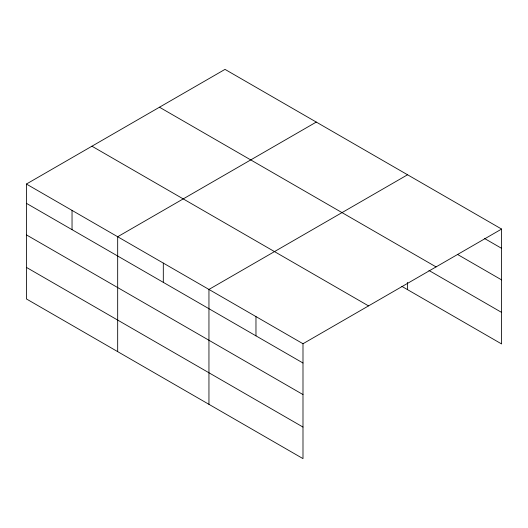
<?xml version="1.0" encoding="UTF-8"?>
<svg xmlns="http://www.w3.org/2000/svg" width="528" height="528" viewBox="0 0 528 528"><rect width="100%" height="100%" fill="white"/><g stroke="black" fill="none" stroke-linecap="round" stroke-linejoin="round"><path stroke-width="0.79" d="M302.993 394.561L302.993 343.735L26.4 184.048L26.4 298.934L302.993 458.621L302.993 394.561L26.4 234.868M26.4 184.048L225.007 69.379L501.6 229.066L501.6 343.952L401.854 286.367M316.285 122.074L117.678 236.742L117.678 351.628M407.557 174.775L208.949 289.436L208.949 404.329M302.993 343.735L501.6 229.066M484.499 238.465L501.6 248.338M457.426 254.39L501.6 279.893M159.469 107.217L436.062 266.904M428.934 270.448L501.6 312.404M91.938 146.203L368.531 305.89M26.4 203.32L302.993 363.007M26.4 267.379L302.993 427.066M407.557 282.381L407.557 289.661M255.968 316.589L255.968 335.861M163.31 263.089L163.31 282.361M72.039 210.395L72.039 229.667"/></g></svg>
